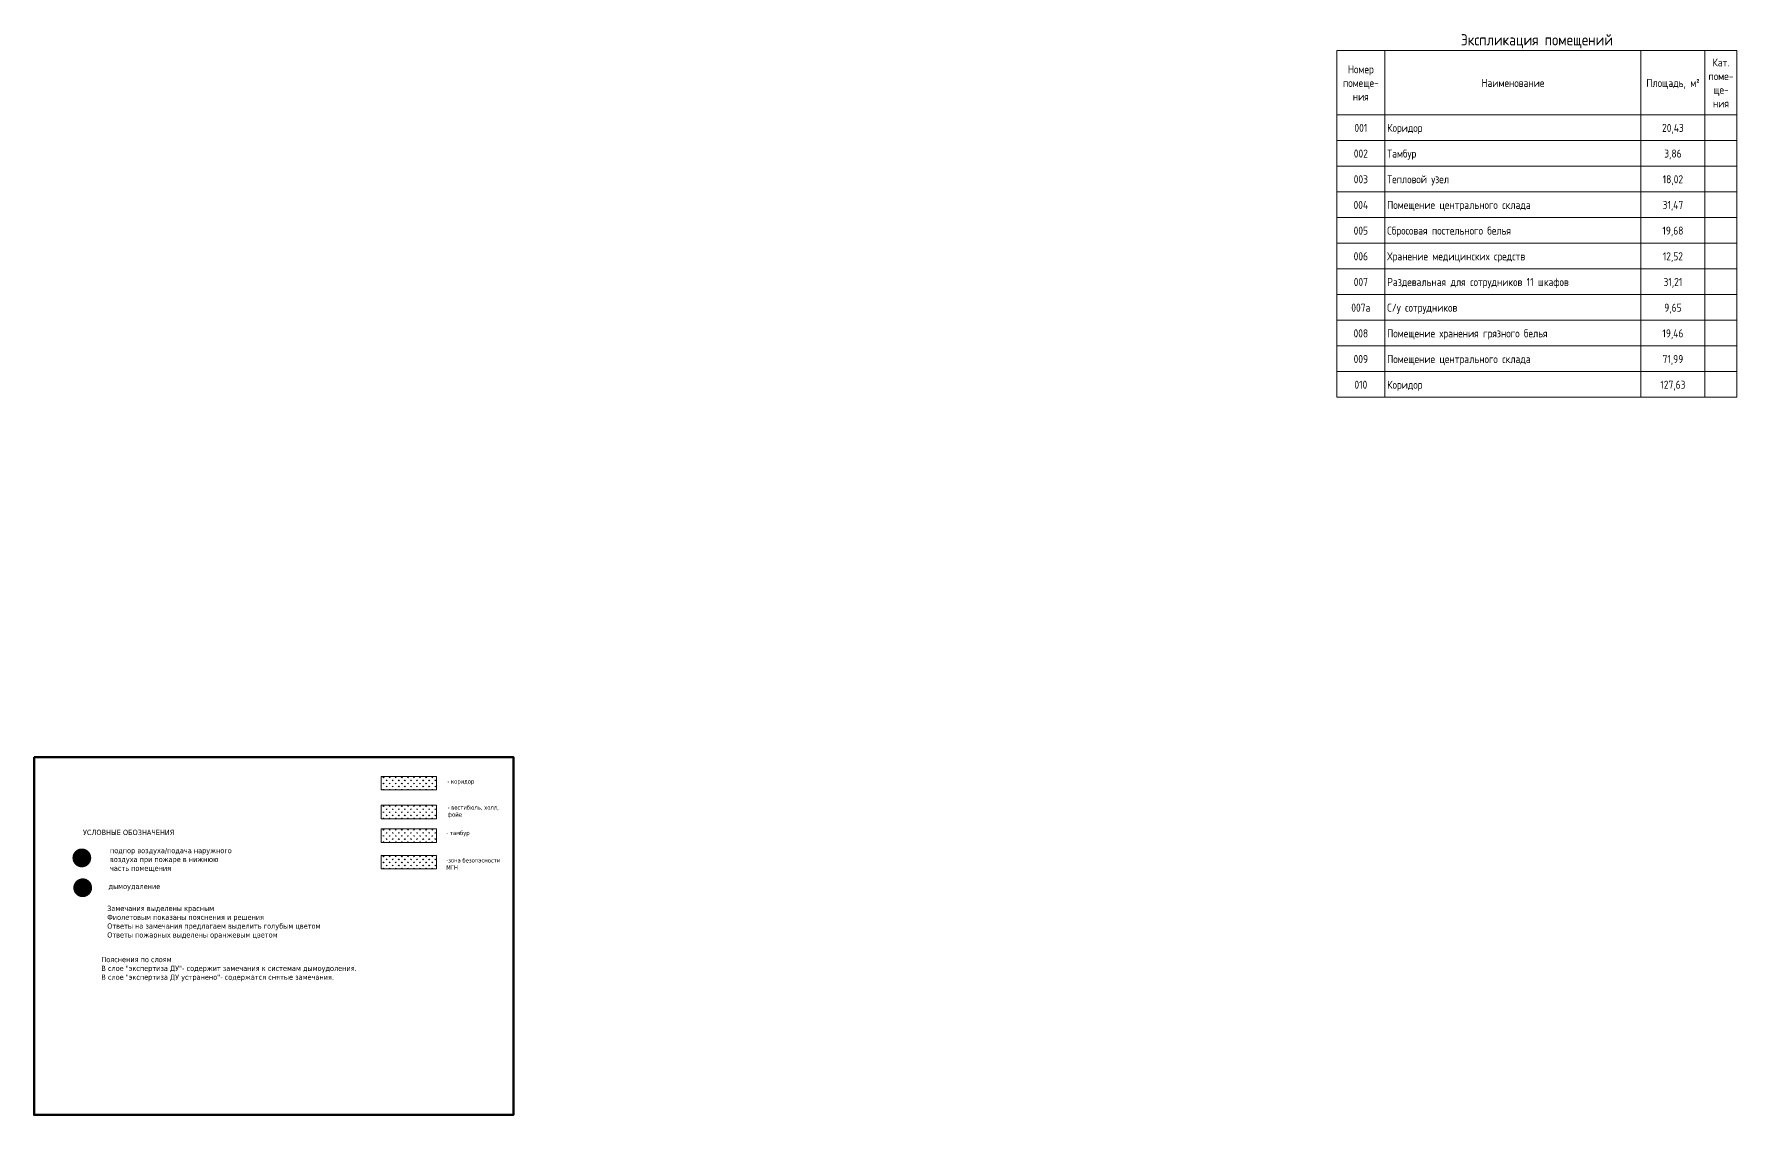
# Model space of a CAD drawing. Header units: millimetres. Extents: x -515342 to 330399, y -224905 to 507333.
# Drawn here: x -177772 to -124570, y -179436 to -145690 of the extents above; entities that cross this region are included whole.
import ezdxf

# ---------------------------------------------------------------- set-up
doc = ezdxf.new("R2010")
doc.units = ezdxf.units.MM
for name, color, linetype, lineweight in [('Графика', 7, 'Continuous', 0), ('Линии', 7, 'Continuous', 0), ('экспертиза ДУ', 1, 'Continuous', 0), ('экспертиза условные обозначения', 1, 'Continuous', 0)]:
    doc.layers.add(name, color=color, linetype=linetype, lineweight=lineweight)
doc.styles.add('GOST Common_5', font='', dxfattribs={"width": 0.9, "height": 3.5})
doc.styles.add('GOST Common_8', font='', dxfattribs={"width": 0.9, "height": 3.5})
doc.styles.add('ЭКСПЕРТИЗА', font='tahoma.ttf')
doc.styles.get('GOST Common_5').set_extended_font_data('GOST Common')
doc.styles.get('GOST Common_8').set_extended_font_data('GOST Common')

msp = doc.modelspace()

# ---------------------------------------------------------------- hatches: boundary and pattern name
at = {"layer": 'экспертиза ДУ', "lineweight": 0}
h = msp.add_hatch(color=5, dxfattribs=at)
edge = h.paths.add_edge_path()
edge.add_arc((-176279.1701, -171411.4724), 293.5661, 0, 360)
h = msp.add_hatch(color=30, dxfattribs=at)
edge = h.paths.add_edge_path()
edge.add_arc((-176251.9342, -172343.4052), 293.5661, 0, 360)
at = {"layer": 'экспертиза условные обозначения', "lineweight": 0}
h = msp.add_hatch(dxfattribs=at)
h.set_pattern_fill('GRASS', color=3, scale=5.296732, style=0)
h.set_pattern_definition([(90, (-101307.16, -156446.24), (-95.13202, 95.13202), [25.22569, -165.03835]), (45, (-101307.16, -156446.24), (-95.13202, 95.13202), [25.22569, -109.3113]), (135, (-101307.16, -156446.24), (-95.13202, -95.13202), [25.22569, -109.3113])])
h.paths.add_polyline_path([(-166923.205, -168866.5305), (-165195.5141, -168866.5305), (-165195.5141, -169289.1958), (-166923.205, -169289.1958)])
h = msp.add_hatch(dxfattribs=at)
h.set_pattern_fill('GRASS', color=6, scale=5.296732, style=0)
h.set_pattern_definition([(90, (-101307.16, -157345.45), (-95.13202, 95.13202), [25.22569, -165.03835]), (45, (-101307.16, -157345.45), (-95.13202, 95.13202), [25.22569, -109.3113]), (135, (-101307.16, -157345.45), (-95.13202, -95.13202), [25.22569, -109.3113])])
h.paths.add_polyline_path([(-166923.205, -169765.7429), (-165195.5141, -169765.7429), (-165195.5141, -170188.4082), (-166923.205, -170188.4082)])
h = msp.add_hatch(dxfattribs=at)
h.set_pattern_fill('GRASS', color=4, scale=5.296732, style=0)
h.set_pattern_definition([(90, (-101307.16, -158085.44), (-95.13202, 95.13202), [25.22569, -165.03835]), (45, (-101307.16, -158085.44), (-95.13202, 95.13202), [25.22569, -109.3113]), (135, (-101307.16, -158085.44), (-95.13202, -95.13202), [25.22569, -109.3113])])
h.paths.add_polyline_path([(-166923.205, -170505.7365), (-165195.5141, -170505.7365), (-165195.5141, -170928.4017), (-166923.205, -170928.4017)])
h = msp.add_hatch(dxfattribs=at)
h.set_pattern_fill('GRASS', color=30, scale=5.296732, style=0)
h.set_pattern_definition([(90, (-101307.16, -158911.61), (-95.13202, 95.13202), [25.22569, -165.03835]), (45, (-101307.16, -158911.61), (-95.13202, 95.13202), [25.22569, -109.3113]), (135, (-101307.16, -158911.61), (-95.13202, -95.13202), [25.22569, -109.3113])])
h.paths.add_polyline_path([(-166923.205, -171331.9032), (-165195.5141, -171331.9032), (-165195.5141, -171754.5685), (-166923.205, -171754.5685)])

# ---------------------------------------------------------------- linework, layer by layer
at = {"layer": 'Линии'}
for p, q in [((-137070.5143, -146202.4216), (-137070.5143, -148207.0232)), ((-137070.5143, -146202.4216), (-124570.1107, -146202.4216)), ((-135570.5143, -146202.4216), (-135570.5143, -148207.0232)), ((-127570.5143, -146202.4216), (-127570.5143, -148207.0232)), ((-125570.5143, -146202.4216), (-125570.5143, -148207.0232)), ((-124570.5143, -146202.4216), (-124570.5143, -148207.0232)), ((-135570.5143, -148207.0232), (-137070.5143, -148207.0232)), ((-137070.5143, -148207.0232), (-137070.5143, -149008.8639)), ((-127570.5143, -148207.0232), (-135570.5143, -148207.0232)), ((-135570.5143, -148207.0232), (-135570.5143, -149008.8639)), ((-125570.5143, -148207.0232), (-127570.5143, -148207.0232)), ((-127570.5143, -148207.0232), (-127570.5143, -149008.8639)), ((-124570.5143, -148207.0232), (-125570.5143, -148207.0232)), ((-125570.5143, -148207.0232), (-125570.5143, -149008.8639)), ((-124570.5143, -148207.0232), (-124570.5143, -149008.8639)), ((-135570.5143, -149008.8639), (-137070.5143, -149008.8639)), ((-137070.5143, -149008.8639), (-137070.5143, -149810.7046)), ((-127570.5143, -149008.8639), (-135570.5143, -149008.8639)), ((-135570.5143, -149008.8639), (-135570.5143, -149810.7046)), ((-125570.5143, -149008.8639), (-127570.5143, -149008.8639)), ((-127570.5143, -149008.8639), (-127570.5143, -149810.7046)), ((-124570.5143, -149008.8639), (-125570.5143, -149008.8639)), ((-125570.5143, -149008.8639), (-125570.5143, -149810.7046)), ((-124570.5143, -149008.8639), (-124570.5143, -149810.7046)), ((-135570.5143, -149810.7046), (-137070.5143, -149810.7046)), ((-137070.5143, -149810.7046), (-137070.5143, -150612.5453)), ((-127570.5143, -149810.7046), (-135570.5143, -149810.7046)), ((-135570.5143, -149810.7046), (-135570.5143, -150612.5453)), ((-125570.5143, -149810.7046), (-127570.5143, -149810.7046)), ((-127570.5143, -149810.7046), (-127570.5143, -150612.5453)), ((-124570.5143, -149810.7046), (-125570.5143, -149810.7046)), ((-125570.5143, -149810.7046), (-125570.5143, -150612.5453)), ((-124570.5143, -149810.7046), (-124570.5143, -150612.5453)), ((-135570.5143, -150612.5453), (-137070.5143, -150612.5453)), ((-137070.5143, -150612.5453), (-137070.5143, -151414.3859)), ((-127570.5143, -150612.5453), (-135570.5143, -150612.5453)), ((-135570.5143, -150612.5453), (-135570.5143, -151414.3859)), ((-125570.5143, -150612.5453), (-127570.5143, -150612.5453)), ((-127570.5143, -150612.5453), (-127570.5143, -151414.3859)), ((-124570.5143, -150612.5453), (-125570.5143, -150612.5453)), ((-125570.5143, -150612.5453), (-125570.5143, -151414.3859)), ((-124570.5143, -150612.5453), (-124570.5143, -151414.3859)), ((-135570.5143, -151414.3859), (-137070.5143, -151414.3859)), ((-137070.5143, -151414.3859), (-137070.5143, -152216.2266)), ((-127570.5143, -151414.3859), (-135570.5143, -151414.3859)), ((-135570.5143, -151414.3859), (-135570.5143, -152216.2266)), ((-125570.5143, -151414.3859), (-127570.5143, -151414.3859)), ((-127570.5143, -151414.3859), (-127570.5143, -152216.2266)), ((-124570.5143, -151414.3859), (-125570.5143, -151414.3859)), ((-125570.5143, -151414.3859), (-125570.5143, -152216.2266)), ((-124570.5143, -151414.3859), (-124570.5143, -152216.2266)), ((-135570.5143, -152216.2266), (-137070.5143, -152216.2266)), ((-137070.5143, -152216.2266), (-137070.5143, -153018.0673)), ((-127570.5143, -152216.2266), (-135570.5143, -152216.2266)), ((-135570.5143, -152216.2266), (-135570.5143, -153018.0673)), ((-125570.5143, -152216.2266), (-127570.5143, -152216.2266)), ((-127570.5143, -152216.2266), (-127570.5143, -153018.0673)), ((-124570.5143, -152216.2266), (-125570.5143, -152216.2266)), ((-125570.5143, -152216.2266), (-125570.5143, -153018.0673)), ((-124570.5143, -152216.2266), (-124570.5143, -153018.0673)), ((-135570.5143, -153018.0673), (-137070.5143, -153018.0673)), ((-137070.5143, -153018.0673), (-137070.5143, -153819.908)), ((-127570.5143, -153018.0673), (-135570.5143, -153018.0673)), ((-135570.5143, -153018.0673), (-135570.5143, -153819.908)), ((-125570.5143, -153018.0673), (-127570.5143, -153018.0673)), ((-127570.5143, -153018.0673), (-127570.5143, -153819.908)), ((-124570.5143, -153018.0673), (-125570.5143, -153018.0673)), ((-125570.5143, -153018.0673), (-125570.5143, -153819.908)), ((-124570.5143, -153018.0673), (-124570.5143, -153819.908)), ((-135570.5143, -153819.908), (-137070.5143, -153819.908)), ((-137070.5143, -153819.908), (-137070.5143, -154621.7486)), ((-127570.5143, -153819.908), (-135570.5143, -153819.908)), ((-135570.5143, -153819.908), (-135570.5143, -154621.7486)), ((-125570.5143, -153819.908), (-127570.5143, -153819.908)), ((-127570.5143, -153819.908), (-127570.5143, -154621.7486)), ((-124570.5143, -153819.908), (-125570.5143, -153819.908)), ((-125570.5143, -153819.908), (-125570.5143, -154621.7486)), ((-124570.5143, -153819.908), (-124570.5143, -154621.7486)), ((-135570.5143, -154621.7486), (-137070.5143, -154621.7486)), ((-137070.5143, -154621.7486), (-137070.5143, -155423.5893)), ((-127570.5143, -154621.7486), (-135570.5143, -154621.7486)), ((-135570.5143, -154621.7486), (-135570.5143, -155423.5893)), ((-125570.5143, -154621.7486), (-127570.5143, -154621.7486)), ((-127570.5143, -154621.7486), (-127570.5143, -155423.5893)), ((-124570.5143, -154621.7486), (-125570.5143, -154621.7486)), ((-125570.5143, -154621.7486), (-125570.5143, -155423.5893)), ((-124570.5143, -154621.7486), (-124570.5143, -155423.5893)), ((-135570.5143, -155423.5893), (-137070.5143, -155423.5893)), ((-137070.5143, -155423.5893), (-137070.5143, -156225.43)), ((-127570.5143, -155423.5893), (-135570.5143, -155423.5893)), ((-135570.5143, -155423.5893), (-135570.5143, -156225.43)), ((-125570.5143, -155423.5893), (-127570.5143, -155423.5893)), ((-127570.5143, -155423.5893), (-127570.5143, -156225.43)), ((-124570.5143, -155423.5893), (-125570.5143, -155423.5893)), ((-125570.5143, -155423.5893), (-125570.5143, -156225.43)), ((-124570.5143, -155423.5893), (-124570.5143, -156225.43)), ((-135570.5143, -156225.43), (-137070.5143, -156225.43)), ((-137070.5143, -156225.43), (-137070.5143, -157027.2707)), ((-127570.5143, -156225.43), (-135570.5143, -156225.43)), ((-135570.5143, -156225.43), (-135570.5143, -157027.2707)), ((-125570.5143, -156225.43), (-127570.5143, -156225.43)), ((-127570.5143, -156225.43), (-127570.5143, -157027.2707)), ((-124570.5143, -156225.43), (-125570.5143, -156225.43)), ((-125570.5143, -156225.43), (-125570.5143, -157027.2707)), ((-124570.5143, -156225.43), (-124570.5143, -157027.2707)), ((-135570.5143, -157027.2707), (-137070.5143, -157027.2707)), ((-127570.5143, -157027.2707), (-135570.5143, -157027.2707)), ((-125570.5143, -157027.2707), (-127570.5143, -157027.2707)), ((-124570.5143, -157027.2707), (-125570.5143, -157027.2707))]:
    msp.add_line(p, q, dxfattribs=at)
at = {"layer": 'экспертиза условные обозначения', "lineweight": 50, "ltscale": 10000}
msp.add_lwpolyline([(-177771.9533, -168261.7691), (-162793.2833, -168261.7691), (-162793.2833, -179435.9837), (-177771.9533, -179435.9837)], close=True, dxfattribs=at)
msp.add_lwpolyline([(-177771.9533, -168261.7691), (-162793.2833, -168261.7691), (-162793.2833, -179435.9837), (-177771.9533, -179435.9837)], close=True, dxfattribs=at)
at = {"layer": 'экспертиза условные обозначения', "color": 3, "lineweight": 0}
msp.add_lwpolyline([(-166923.205, -168866.5305), (-165195.5141, -168866.5305), (-165195.5141, -169289.1958), (-166923.205, -169289.1958)], close=True, dxfattribs=at)
at = {"layer": 'экспертиза условные обозначения', "color": 6, "lineweight": 0}
msp.add_lwpolyline([(-166923.205, -169765.7429), (-165195.5141, -169765.7429), (-165195.5141, -170188.4082), (-166923.205, -170188.4082)], close=True, dxfattribs=at)
at = {"layer": 'экспертиза условные обозначения', "color": 4, "lineweight": 0}
msp.add_lwpolyline([(-166923.205, -170505.7365), (-165195.5141, -170505.7365), (-165195.5141, -170928.4017), (-166923.205, -170928.4017)], close=True, dxfattribs=at)
at = {"layer": 'экспертиза условные обозначения', "color": 30, "lineweight": 0}
msp.add_lwpolyline([(-166923.205, -171331.9032), (-165195.5141, -171331.9032), (-165195.5141, -171754.5685), (-166923.205, -171754.5685)], close=True, dxfattribs=at)

# ---------------------------------------------------------------- texts
at = {"layer": 'Графика', "line_spacing_factor": 1.022761}
for s, insert, char_height, width, attachment_point, style in [('Экспликация помещений', (-130820.3125, -145692.5316), 350, 5600.436028, 2, 'GOST Common_8'), ('Номер\\Pпомеще-\\Pния', (-136320.5143, -146664.9401), 250, 1418.025241, 2, 'GOST Common_5'), ('Кат.\\Pпоме-\\Pще-\\Pния', (-125070.5143, -146451.8649), 250, 962.446919, 2, 'GOST Common_5'), ('Наименование', (-131570.5143, -147091.0905), 250, 2353.318486, 2, 'GOST Common_5'), ('Площадь, м\\fGOST Common|b0|i0|c238|p34|;\\W.9;²', (-126570.5143, -147091.0905), 250, 2009.371938, 2, 'GOST Common_5'), ('001', (-136320.5143, -148494.3117), 250, 509.885672, 2, 'GOST Common_5'), ('Коридор', (-135495.5143, -148494.3117), 250, 1336.564217, 1, 'GOST Common_5'), ('20,43', (-126570.5143, -148494.3117), 250, 868.917595, 2, 'GOST Common_5'), ('002', (-136320.5143, -149296.1524), 250, 561.175947, 2, 'GOST Common_5'), ('Тамбур', (-135495.5143, -149296.1524), 250, 1203.812918, 1, 'GOST Common_5'), ('3,86', (-126570.5143, -149296.1524), 250, 654.705271, 2, 'GOST Common_5'), ('003', (-136320.5143, -150097.9931), 250, 561.175947, 2, 'GOST Common_5'), ('Тепловой узел', (-135495.5143, -150097.9931), 250, 2353.318486, 1, 'GOST Common_5'), ('18,02', (-126570.5143, -150097.9931), 250, 790.473645, 2, 'GOST Common_5'), ('004', (-136320.5143, -150899.8337), 250, 588.329621, 2, 'GOST Common_5'), ('Помещение центрального склада', (-135495.5143, -150899.8337), 250, 5512.195991, 1, 'GOST Common_5'), ('31,47', (-126570.5143, -150899.8337), 250, 817.62732, 2, 'GOST Common_5'), ('005', (-136320.5143, -151701.6744), 250, 561.175947, 2, 'GOST Common_5'), ('Сбросовая постельного белья', (-135495.5143, -151701.6744), 250, 4896.712695, 1, 'GOST Common_5'), ('19,68', (-126570.5143, -151701.6744), 250, 790.473645, 2, 'GOST Common_5'), ('006', (-136320.5143, -152503.5151), 250, 561.175947, 2, 'GOST Common_5'), ('Хранение медицинских средств', (-135495.5143, -152503.5151), 250, 5168.249443, 1, 'GOST Common_5'), ('12,52', (-126570.5143, -152503.5151), 250, 790.473645, 2, 'GOST Common_5'), ('007', (-136320.5143, -153305.3558), 250, 561.175947, 2, 'GOST Common_5'), ('Раздевальная для сотрудников 11 шкафов', (-135495.5143, -153305.3558), 250, 6894.016333, 1, 'GOST Common_5'), ('31,21', (-126570.5143, -153305.3558), 250, 739.18337, 2, 'GOST Common_5'), ('007а', (-136320.5143, -154107.1964), 250, 775.38827, 2, 'GOST Common_5'), ('С/у сотрудников', (-135495.5143, -154107.1964), 250, 2742.521158, 1, 'GOST Common_5'), ('9,65', (-126570.5143, -154107.1964), 250, 654.705271, 2, 'GOST Common_5'), ('008', (-136320.5143, -154909.0371), 250, 561.175947, 2, 'GOST Common_5'), ('Помещение хранения грязного белья', (-135495.5143, -154909.0371), 250, 6043.201188, 1, 'GOST Common_5'), ('19,46', (-126570.5143, -154909.0371), 250, 817.62732, 2, 'GOST Common_5'), ('009', (-136320.5143, -155710.8778), 250, 561.175947, 2, 'GOST Common_5'), ('Помещение центрального склада', (-135495.5143, -155710.8778), 250, 5512.195991, 1, 'GOST Common_5'), ('71,99', (-126570.5143, -155710.8778), 250, 790.473645, 2, 'GOST Common_5'), ('010', (-136320.5143, -156512.7185), 250, 509.885672, 2, 'GOST Common_5'), ('Коридор', (-135495.5143, -156512.7185), 250, 1336.564217, 1, 'GOST Common_5'), ('127,63', (-126570.5143, -156512.7185), 250, 977.532294, 2, 'GOST Common_5')]:
    msp.add_mtext(s, dxfattribs=dict(at, insert=insert, char_height=char_height, width=width, attachment_point=attachment_point, style=style))
at = {"layer": 'экспертиза условные обозначения', "color": 1, "ltscale": 100, "char_height": 132.418295, "attachment_point": 1}
for s, insert, width in [('{\\fTahoma|b0|i0|c204|p32;- коридор}', (-164856.3809, -168959.657), 1727.46843), ('{\\fTahoma|b0|i0|c204|p34;- вестибюль, холл, \\Pфойе}', (-164851.4827, -169772.4692), 2874.88981), ('{\\fTahoma|b0|i0|c204|p32;- тамбур}', (-164894.0409, -170566.4311), 1727.46843), ('{\\fTahoma|b0|i0|c204|p34;-зона безопасности МГН}', (-164894.0409, -171421.7179), 1727.46843)]:
    msp.add_mtext(s, dxfattribs=dict(at, insert=insert, width=width))
at = {"layer": 'экспертиза условные обозначения', "ltscale": 100, "insert": (-176244.616, -170531.9772), "char_height": 165.522868, "width": 13060.842646, "attachment_point": 1, "style": 'ЭКСПЕРТИЗА'}
msp.add_mtext('{\\fTahoma|b0|i0|c204|p32;\\W0.9;\\C9;УСЛОВНЫЕ ОБОЗНАЧЕНИЯ}', dxfattribs=at)
at = {"layer": 'экспертиза условные обозначения', "color": 1, "ltscale": 100, "char_height": 165.522868, "attachment_point": 1, "style": 'ЭКСПЕРТИЗА'}
for s, insert, width in [('подпор воздуха/подача наружного воздуха при пожаре в нижнюю часть помещения ', (-175400.3969, -171098.8647), 3735.37303), ('дымоудаление  ', (-175447.2552, -172218.6829), 3640.242005), ('{\\fTahoma|b0|i0|c204|p32;Замечания выделены красным\\P\\C6;Фиолетовым показаны пояснения и решения\\C2;\\P\\C4;Ответы на замечания предлагаем выделить голубым цветом\\P\\C30;Ответы пожарных выделены оранжевым цветом}', (-175487.0272, -172904.767), 7259.305162), ('{\\C7;Пояснения по слоям\\P}В слое "экспертиза ДУ"- содержит замечания к системам дымоудоления.\\P{\\C3;В слое "экспертиза ДУ устранено"- содержатся снятые замечания.}', (-175670.6523, -174500.2568), 7259.305162)]:
    msp.add_mtext(s, dxfattribs=dict(at, insert=insert, width=width))

doc.saveas('drawing.dxf')
